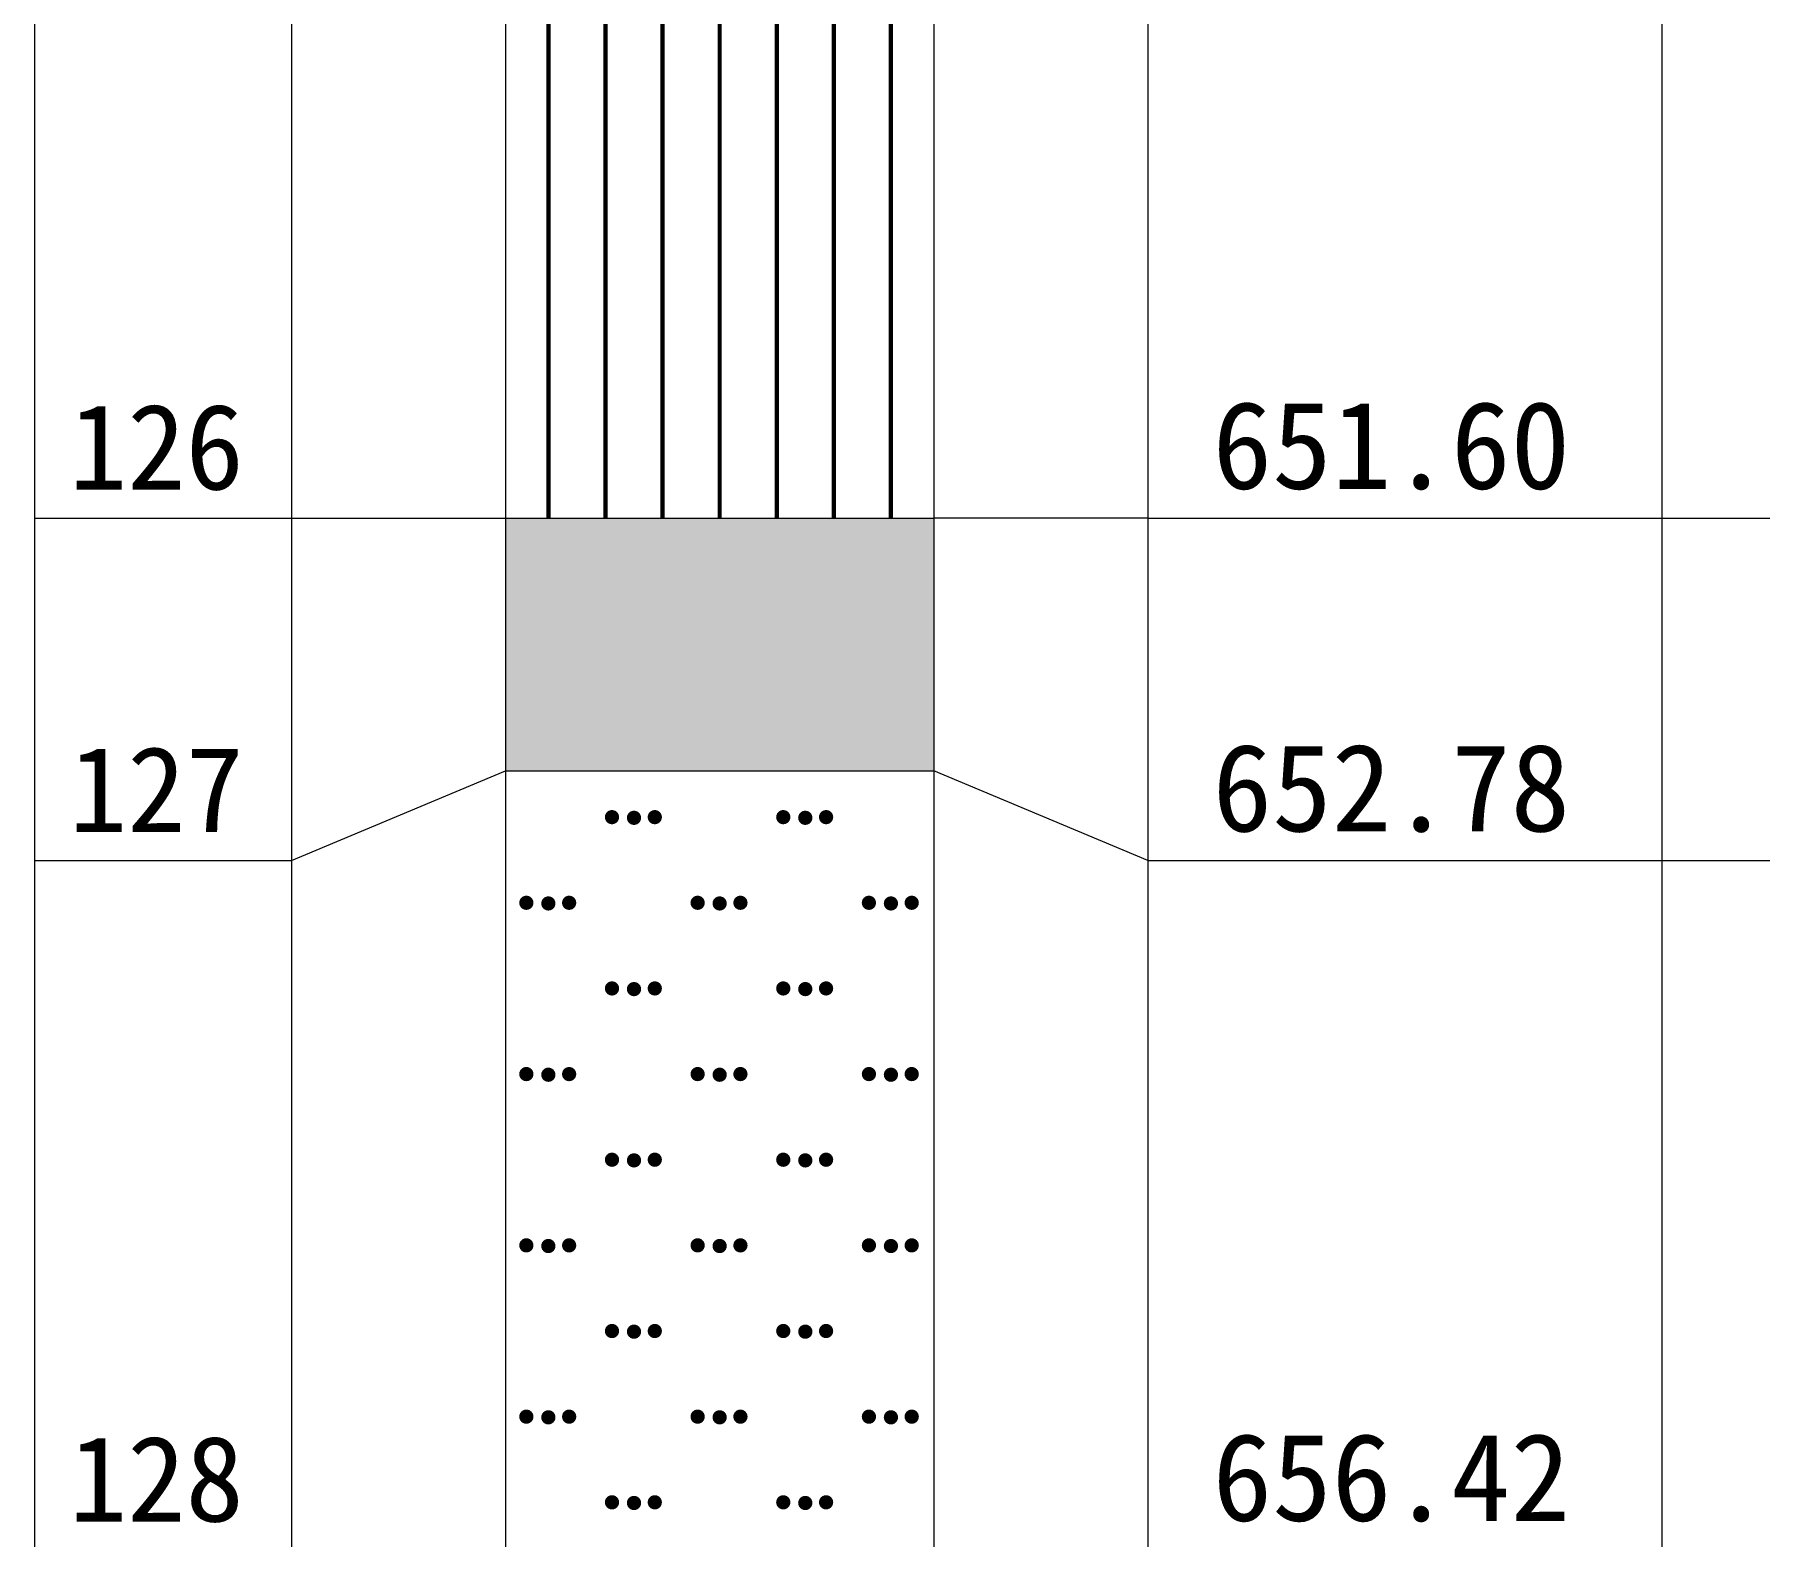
# Model space of a CAD drawing. Header units: inches. Extents: x -27 to 109, y -724 to 26.
# Drawn here: x 15.88 to 23.94, y -655.46 to -648.45 of the extents above; entities that cross this region are included whole.
import ezdxf

# ---------------------------------------------------------------- set-up
doc = ezdxf.new("R2010")
doc.units = ezdxf.units.IN
doc.header["$MEASUREMENT"] = 0
doc.layers.get('0').update_dxf_attribs({"lineweight": 0})
doc.styles.add('宋体', font='')
doc.styles.get('宋体').set_extended_font_data('宋体')

# ---------------------------------------------------------------- blocks, each defined once
blk = doc.blocks.new('lr_block_107')
at = {"color": 7, "const_width": 0.02}
for points in [[(18.2817, -647.1037), (18.2817, -647.9037)], [(18.5483, -647.1037), (18.5483, -647.9037)], [(18.815, -647.1037), (18.815, -647.9037)], [(19.0817, -647.1037), (19.0817, -647.9037)], [(19.3483, -647.1037), (19.3483, -647.9037)], [(19.615, -647.1037), (19.615, -647.9037)], [(19.8817, -647.1037), (19.8817, -647.9037)], [(18.2817, -647.9037), (18.2817, -648.7037)], [(18.5483, -647.9037), (18.5483, -648.7037)], [(18.815, -647.9037), (18.815, -648.7037)], [(19.0817, -647.9037), (19.0817, -648.7037)], [(19.3483, -647.9037), (19.3483, -648.7037)], [(19.615, -647.9037), (19.615, -648.7037)], [(19.8817, -647.9037), (19.8817, -648.7037)], [(18.2817, -648.7037), (18.2817, -649.5037)], [(18.5483, -648.7037), (18.5483, -649.5037)], [(18.815, -648.7037), (18.815, -649.5037)], [(19.0817, -648.7037), (19.0817, -649.5037)], [(19.3483, -648.7037), (19.3483, -649.5037)], [(19.615, -648.7037), (19.615, -649.5037)], [(19.8817, -648.7037), (19.8817, -649.5037)], [(18.2817, -649.5037), (18.2817, -650.3037)], [(18.5483, -649.5037), (18.5483, -650.3037)], [(18.815, -649.5037), (18.815, -650.3037)], [(19.0817, -649.5037), (19.0817, -650.3037)], [(19.3483, -649.5037), (19.3483, -650.3037)], [(19.615, -649.5037), (19.615, -650.3037)], [(19.8817, -649.5037), (19.8817, -650.3037)], [(18.2817, -650.3037), (18.2817, -650.7038)], [(18.5483, -650.3037), (18.5483, -650.7038)], [(18.815, -650.3037), (18.815, -650.7038)], [(19.0817, -650.3037), (19.0817, -650.7038)], [(19.3483, -650.3037), (19.3483, -650.7038)], [(19.615, -650.3037), (19.615, -650.7038)], [(19.8817, -650.3037), (19.8817, -650.7038)]]:
    blk.add_lwpolyline(points, dxfattribs=at)
blk = doc.blocks.new('lr_block_108')
at = {"true_color": 0x000000}
for points in [[(18.611, -652.1093), (18.6122, -652.1007), (18.611, -652.092), (18.6078, -652.084), (18.6025, -652.0771), (18.5955, -652.0717), (18.5875, -652.0685), (18.5789, -652.0673), (18.5702, -652.0685), (18.5622, -652.0717), (18.5553, -652.0771), (18.5499, -652.084), (18.5467, -652.092), (18.5455, -652.1007), (18.5467, -652.1093), (18.5499, -652.1173), (18.5553, -652.1243), (18.5622, -652.1296), (18.5702, -652.1328), (18.5789, -652.134), (18.5875, -652.1328), (18.5955, -652.1296), (18.6025, -652.1243), (18.6078, -652.1173)], [(18.7138, -652.1124), (18.715, -652.1037), (18.7138, -652.0951), (18.7106, -652.0871), (18.7053, -652.0801), (18.6983, -652.0748), (18.6903, -652.0716), (18.6817, -652.0704), (18.673, -652.0716), (18.665, -652.0748), (18.6581, -652.0801), (18.6527, -652.0871), (18.6495, -652.0951), (18.6483, -652.1037), (18.6495, -652.1124), (18.6527, -652.1204), (18.6581, -652.1273), (18.665, -652.1327), (18.673, -652.1359), (18.6817, -652.1371), (18.6903, -652.1359), (18.6983, -652.1327), (18.7053, -652.1273), (18.7106, -652.1204)], [(18.8109, -652.1093), (18.8121, -652.1007), (18.8109, -652.092), (18.8077, -652.084), (18.8023, -652.0771), (18.7954, -652.0717), (18.7874, -652.0685), (18.7787, -652.0673), (18.7701, -652.0685), (18.7621, -652.0717), (18.7551, -652.0771), (18.7498, -652.084), (18.7466, -652.092), (18.7454, -652.1007), (18.7466, -652.1093), (18.7498, -652.1173), (18.7551, -652.1243), (18.7621, -652.1296), (18.7701, -652.1328), (18.7787, -652.134), (18.7874, -652.1328), (18.7954, -652.1296), (18.8023, -652.1243), (18.8077, -652.1173)], [(19.411, -652.1093), (19.4122, -652.1007), (19.411, -652.092), (19.4078, -652.084), (19.4025, -652.0771), (19.3955, -652.0717), (19.3875, -652.0685), (19.3789, -652.0673), (19.3702, -652.0685), (19.3622, -652.0717), (19.3553, -652.0771), (19.3499, -652.084), (19.3467, -652.092), (19.3455, -652.1007), (19.3467, -652.1093), (19.3499, -652.1173), (19.3553, -652.1243), (19.3622, -652.1296), (19.3702, -652.1328), (19.3789, -652.134), (19.3875, -652.1328), (19.3955, -652.1296), (19.4025, -652.1243), (19.4078, -652.1173)], [(19.5138, -652.1124), (19.515, -652.1037), (19.5138, -652.0951), (19.5106, -652.0871), (19.5053, -652.0801), (19.4983, -652.0748), (19.4903, -652.0716), (19.4817, -652.0704), (19.473, -652.0716), (19.465, -652.0748), (19.4581, -652.0801), (19.4527, -652.0871), (19.4495, -652.0951), (19.4483, -652.1037), (19.4495, -652.1124), (19.4527, -652.1204), (19.4581, -652.1273), (19.465, -652.1327), (19.473, -652.1359), (19.4817, -652.1371), (19.4903, -652.1359), (19.4983, -652.1327), (19.5053, -652.1273), (19.5106, -652.1204)], [(19.6109, -652.1093), (19.6121, -652.1007), (19.6109, -652.092), (19.6077, -652.084), (19.6023, -652.0771), (19.5954, -652.0717), (19.5874, -652.0685), (19.5787, -652.0673), (19.5701, -652.0685), (19.5621, -652.0717), (19.5551, -652.0771), (19.5498, -652.084), (19.5466, -652.092), (19.5454, -652.1007), (19.5466, -652.1093), (19.5498, -652.1173), (19.5551, -652.1243), (19.5621, -652.1296), (19.5701, -652.1328), (19.5787, -652.134), (19.5874, -652.1328), (19.5954, -652.1296), (19.6023, -652.1243), (19.6077, -652.1173)], [(18.211, -652.5093), (18.2122, -652.5007), (18.211, -652.492), (18.2078, -652.484), (18.2025, -652.4771), (18.1955, -652.4717), (18.1875, -652.4685), (18.1789, -652.4673), (18.1702, -652.4685), (18.1622, -652.4717), (18.1553, -652.4771), (18.1499, -652.484), (18.1467, -652.492), (18.1455, -652.5007), (18.1467, -652.5093), (18.1499, -652.5173), (18.1553, -652.5243), (18.1622, -652.5296), (18.1702, -652.5328), (18.1789, -652.534), (18.1875, -652.5328), (18.1955, -652.5296), (18.2025, -652.5243), (18.2078, -652.5173)], [(18.3138, -652.5124), (18.315, -652.5037), (18.3138, -652.4951), (18.3106, -652.4871), (18.3053, -652.4801), (18.2983, -652.4748), (18.2903, -652.4716), (18.2817, -652.4704), (18.273, -652.4716), (18.265, -652.4748), (18.2581, -652.4801), (18.2527, -652.4871), (18.2495, -652.4951), (18.2483, -652.5037), (18.2495, -652.5124), (18.2527, -652.5204), (18.2581, -652.5273), (18.265, -652.5327), (18.273, -652.5359), (18.2817, -652.5371), (18.2903, -652.5359), (18.2983, -652.5327), (18.3053, -652.5273), (18.3106, -652.5204)], [(18.4109, -652.5093), (18.4121, -652.5007), (18.4109, -652.492), (18.4077, -652.484), (18.4023, -652.4771), (18.3954, -652.4717), (18.3874, -652.4685), (18.3787, -652.4673), (18.3701, -652.4685), (18.3621, -652.4717), (18.3551, -652.4771), (18.3498, -652.484), (18.3466, -652.492), (18.3454, -652.5007), (18.3466, -652.5093), (18.3498, -652.5173), (18.3551, -652.5243), (18.3621, -652.5296), (18.3701, -652.5328), (18.3787, -652.534), (18.3874, -652.5328), (18.3954, -652.5296), (18.4023, -652.5243), (18.4077, -652.5173)], [(19.011, -652.5093), (19.0122, -652.5007), (19.011, -652.492), (19.0078, -652.484), (19.0025, -652.4771), (18.9955, -652.4717), (18.9875, -652.4685), (18.9789, -652.4673), (18.9702, -652.4685), (18.9622, -652.4717), (18.9553, -652.4771), (18.9499, -652.484), (18.9467, -652.492), (18.9455, -652.5007), (18.9467, -652.5093), (18.9499, -652.5173), (18.9553, -652.5243), (18.9622, -652.5296), (18.9702, -652.5328), (18.9789, -652.534), (18.9875, -652.5328), (18.9955, -652.5296), (19.0025, -652.5243), (19.0078, -652.5173)], [(19.1138, -652.5124), (19.115, -652.5037), (19.1138, -652.4951), (19.1106, -652.4871), (19.1053, -652.4801), (19.0983, -652.4748), (19.0903, -652.4716), (19.0817, -652.4704), (19.073, -652.4716), (19.065, -652.4748), (19.0581, -652.4801), (19.0527, -652.4871), (19.0495, -652.4951), (19.0483, -652.5037), (19.0495, -652.5124), (19.0527, -652.5204), (19.0581, -652.5273), (19.065, -652.5327), (19.073, -652.5359), (19.0817, -652.5371), (19.0903, -652.5359), (19.0983, -652.5327), (19.1053, -652.5273), (19.1106, -652.5204)], [(19.2109, -652.5093), (19.2121, -652.5007), (19.2109, -652.492), (19.2077, -652.484), (19.2023, -652.4771), (19.1954, -652.4717), (19.1874, -652.4685), (19.1787, -652.4673), (19.1701, -652.4685), (19.1621, -652.4717), (19.1551, -652.4771), (19.1498, -652.484), (19.1466, -652.492), (19.1454, -652.5007), (19.1466, -652.5093), (19.1498, -652.5173), (19.1551, -652.5243), (19.1621, -652.5296), (19.1701, -652.5328), (19.1787, -652.534), (19.1874, -652.5328), (19.1954, -652.5296), (19.2023, -652.5243), (19.2077, -652.5173)], [(19.811, -652.5093), (19.8122, -652.5007), (19.811, -652.492), (19.8078, -652.484), (19.8025, -652.4771), (19.7955, -652.4717), (19.7875, -652.4685), (19.7789, -652.4673), (19.7702, -652.4685), (19.7622, -652.4717), (19.7553, -652.4771), (19.7499, -652.484), (19.7467, -652.492), (19.7455, -652.5007), (19.7467, -652.5093), (19.7499, -652.5173), (19.7553, -652.5243), (19.7622, -652.5296), (19.7702, -652.5328), (19.7789, -652.534), (19.7875, -652.5328), (19.7955, -652.5296), (19.8025, -652.5243), (19.8078, -652.5173)], [(19.9138, -652.5124), (19.915, -652.5037), (19.9138, -652.4951), (19.9106, -652.4871), (19.9053, -652.4801), (19.8983, -652.4748), (19.8903, -652.4716), (19.8817, -652.4704), (19.873, -652.4716), (19.865, -652.4748), (19.8581, -652.4801), (19.8527, -652.4871), (19.8495, -652.4951), (19.8483, -652.5037), (19.8495, -652.5124), (19.8527, -652.5204), (19.8581, -652.5273), (19.865, -652.5327), (19.873, -652.5359), (19.8817, -652.5371), (19.8903, -652.5359), (19.8983, -652.5327), (19.9053, -652.5273), (19.9106, -652.5204)], [(20.0109, -652.5093), (20.0121, -652.5007), (20.0109, -652.492), (20.0077, -652.484), (20.0023, -652.4771), (19.9954, -652.4717), (19.9874, -652.4685), (19.9787, -652.4673), (19.9701, -652.4685), (19.9621, -652.4717), (19.9551, -652.4771), (19.9498, -652.484), (19.9466, -652.492), (19.9454, -652.5007), (19.9466, -652.5093), (19.9498, -652.5173), (19.9551, -652.5243), (19.9621, -652.5296), (19.9701, -652.5328), (19.9787, -652.534), (19.9874, -652.5328), (19.9954, -652.5296), (20.0023, -652.5243), (20.0077, -652.5173)], [(18.611, -652.9093), (18.6122, -652.9007), (18.611, -652.892), (18.6078, -652.884), (18.6025, -652.8771), (18.5955, -652.8717), (18.5875, -652.8685), (18.5789, -652.8673), (18.5702, -652.8685), (18.5622, -652.8717), (18.5553, -652.8771), (18.5499, -652.884), (18.5467, -652.892), (18.5455, -652.9007), (18.5467, -652.9093), (18.5499, -652.9173), (18.5553, -652.9243), (18.5622, -652.9296), (18.5702, -652.9328), (18.5789, -652.934), (18.5875, -652.9328), (18.5955, -652.9296), (18.6025, -652.9243), (18.6078, -652.9173)], [(18.7138, -652.9124), (18.715, -652.9037), (18.7138, -652.8951), (18.7106, -652.8871), (18.7053, -652.8801), (18.6983, -652.8748), (18.6903, -652.8716), (18.6817, -652.8704), (18.673, -652.8716), (18.665, -652.8748), (18.6581, -652.8801), (18.6527, -652.8871), (18.6495, -652.8951), (18.6483, -652.9037), (18.6495, -652.9124), (18.6527, -652.9204), (18.6581, -652.9273), (18.665, -652.9327), (18.673, -652.9359), (18.6817, -652.9371), (18.6903, -652.9359), (18.6983, -652.9327), (18.7053, -652.9273), (18.7106, -652.9204)], [(18.8109, -652.9093), (18.8121, -652.9007), (18.8109, -652.892), (18.8077, -652.884), (18.8023, -652.8771), (18.7954, -652.8717), (18.7874, -652.8685), (18.7787, -652.8673), (18.7701, -652.8685), (18.7621, -652.8717), (18.7551, -652.8771), (18.7498, -652.884), (18.7466, -652.892), (18.7454, -652.9007), (18.7466, -652.9093), (18.7498, -652.9173), (18.7551, -652.9243), (18.7621, -652.9296), (18.7701, -652.9328), (18.7787, -652.934), (18.7874, -652.9328), (18.7954, -652.9296), (18.8023, -652.9243), (18.8077, -652.9173)], [(19.411, -652.9093), (19.4122, -652.9007), (19.411, -652.892), (19.4078, -652.884), (19.4025, -652.8771), (19.3955, -652.8717), (19.3875, -652.8685), (19.3789, -652.8673), (19.3702, -652.8685), (19.3622, -652.8717), (19.3553, -652.8771), (19.3499, -652.884), (19.3467, -652.892), (19.3455, -652.9007), (19.3467, -652.9093), (19.3499, -652.9173), (19.3553, -652.9243), (19.3622, -652.9296), (19.3702, -652.9328), (19.3789, -652.934), (19.3875, -652.9328), (19.3955, -652.9296), (19.4025, -652.9243), (19.4078, -652.9173)], [(19.5138, -652.9124), (19.515, -652.9037), (19.5138, -652.8951), (19.5106, -652.8871), (19.5053, -652.8801), (19.4983, -652.8748), (19.4903, -652.8716), (19.4817, -652.8704), (19.473, -652.8716), (19.465, -652.8748), (19.4581, -652.8801), (19.4527, -652.8871), (19.4495, -652.8951), (19.4483, -652.9037), (19.4495, -652.9124), (19.4527, -652.9204), (19.4581, -652.9273), (19.465, -652.9327), (19.473, -652.9359), (19.4817, -652.9371), (19.4903, -652.9359), (19.4983, -652.9327), (19.5053, -652.9273), (19.5106, -652.9204)], [(19.6109, -652.9093), (19.6121, -652.9007), (19.6109, -652.892), (19.6077, -652.884), (19.6023, -652.8771), (19.5954, -652.8717), (19.5874, -652.8685), (19.5787, -652.8673), (19.5701, -652.8685), (19.5621, -652.8717), (19.5551, -652.8771), (19.5498, -652.884), (19.5466, -652.892), (19.5454, -652.9007), (19.5466, -652.9093), (19.5498, -652.9173), (19.5551, -652.9243), (19.5621, -652.9296), (19.5701, -652.9328), (19.5787, -652.934), (19.5874, -652.9328), (19.5954, -652.9296), (19.6023, -652.9243), (19.6077, -652.9173)], [(18.211, -653.3093), (18.2122, -653.3007), (18.211, -653.292), (18.2078, -653.284), (18.2025, -653.2771), (18.1955, -653.2717), (18.1875, -653.2685), (18.1789, -653.2673), (18.1702, -653.2685), (18.1622, -653.2717), (18.1553, -653.2771), (18.1499, -653.284), (18.1467, -653.292), (18.1455, -653.3007), (18.1467, -653.3093), (18.1499, -653.3173), (18.1553, -653.3243), (18.1622, -653.3296), (18.1702, -653.3328), (18.1789, -653.334), (18.1875, -653.3328), (18.1955, -653.3296), (18.2025, -653.3243), (18.2078, -653.3173)], [(18.3138, -653.3124), (18.315, -653.3037), (18.3138, -653.2951), (18.3106, -653.2871), (18.3053, -653.2801), (18.2983, -653.2748), (18.2903, -653.2716), (18.2817, -653.2704), (18.273, -653.2716), (18.265, -653.2748), (18.2581, -653.2801), (18.2527, -653.2871), (18.2495, -653.2951), (18.2483, -653.3037), (18.2495, -653.3124), (18.2527, -653.3204), (18.2581, -653.3273), (18.265, -653.3327), (18.273, -653.3359), (18.2817, -653.3371), (18.2903, -653.3359), (18.2983, -653.3327), (18.3053, -653.3273), (18.3106, -653.3204)], [(18.4109, -653.3093), (18.4121, -653.3007), (18.4109, -653.292), (18.4077, -653.284), (18.4023, -653.2771), (18.3954, -653.2717), (18.3874, -653.2685), (18.3787, -653.2673), (18.3701, -653.2685), (18.3621, -653.2717), (18.3551, -653.2771), (18.3498, -653.284), (18.3466, -653.292), (18.3454, -653.3007), (18.3466, -653.3093), (18.3498, -653.3173), (18.3551, -653.3243), (18.3621, -653.3296), (18.3701, -653.3328), (18.3787, -653.334), (18.3874, -653.3328), (18.3954, -653.3296), (18.4023, -653.3243), (18.4077, -653.3173)], [(19.011, -653.3093), (19.0122, -653.3007), (19.011, -653.292), (19.0078, -653.284), (19.0025, -653.2771), (18.9955, -653.2717), (18.9875, -653.2685), (18.9789, -653.2673), (18.9702, -653.2685), (18.9622, -653.2717), (18.9553, -653.2771), (18.9499, -653.284), (18.9467, -653.292), (18.9455, -653.3007), (18.9467, -653.3093), (18.9499, -653.3173), (18.9553, -653.3243), (18.9622, -653.3296), (18.9702, -653.3328), (18.9789, -653.334), (18.9875, -653.3328), (18.9955, -653.3296), (19.0025, -653.3243), (19.0078, -653.3173)], [(19.1138, -653.3124), (19.115, -653.3037), (19.1138, -653.2951), (19.1106, -653.2871), (19.1053, -653.2801), (19.0983, -653.2748), (19.0903, -653.2716), (19.0817, -653.2704), (19.073, -653.2716), (19.065, -653.2748), (19.0581, -653.2801), (19.0527, -653.2871), (19.0495, -653.2951), (19.0483, -653.3037), (19.0495, -653.3124), (19.0527, -653.3204), (19.0581, -653.3273), (19.065, -653.3327), (19.073, -653.3359), (19.0817, -653.3371), (19.0903, -653.3359), (19.0983, -653.3327), (19.1053, -653.3273), (19.1106, -653.3204)], [(19.2109, -653.3093), (19.2121, -653.3007), (19.2109, -653.292), (19.2077, -653.284), (19.2023, -653.2771), (19.1954, -653.2717), (19.1874, -653.2685), (19.1787, -653.2673), (19.1701, -653.2685), (19.1621, -653.2717), (19.1551, -653.2771), (19.1498, -653.284), (19.1466, -653.292), (19.1454, -653.3007), (19.1466, -653.3093), (19.1498, -653.3173), (19.1551, -653.3243), (19.1621, -653.3296), (19.1701, -653.3328), (19.1787, -653.334), (19.1874, -653.3328), (19.1954, -653.3296), (19.2023, -653.3243), (19.2077, -653.3173)], [(19.811, -653.3093), (19.8122, -653.3007), (19.811, -653.292), (19.8078, -653.284), (19.8025, -653.2771), (19.7955, -653.2717), (19.7875, -653.2685), (19.7789, -653.2673), (19.7702, -653.2685), (19.7622, -653.2717), (19.7553, -653.2771), (19.7499, -653.284), (19.7467, -653.292), (19.7455, -653.3007), (19.7467, -653.3093), (19.7499, -653.3173), (19.7553, -653.3243), (19.7622, -653.3296), (19.7702, -653.3328), (19.7789, -653.334), (19.7875, -653.3328), (19.7955, -653.3296), (19.8025, -653.3243), (19.8078, -653.3173)], [(19.9138, -653.3124), (19.915, -653.3037), (19.9138, -653.2951), (19.9106, -653.2871), (19.9053, -653.2801), (19.8983, -653.2748), (19.8903, -653.2716), (19.8817, -653.2704), (19.873, -653.2716), (19.865, -653.2748), (19.8581, -653.2801), (19.8527, -653.2871), (19.8495, -653.2951), (19.8483, -653.3037), (19.8495, -653.3124), (19.8527, -653.3204), (19.8581, -653.3273), (19.865, -653.3327), (19.873, -653.3359), (19.8817, -653.3371), (19.8903, -653.3359), (19.8983, -653.3327), (19.9053, -653.3273), (19.9106, -653.3204)], [(20.0109, -653.3093), (20.0121, -653.3007), (20.0109, -653.292), (20.0077, -653.284), (20.0023, -653.2771), (19.9954, -653.2717), (19.9874, -653.2685), (19.9787, -653.2673), (19.9701, -653.2685), (19.9621, -653.2717), (19.9551, -653.2771), (19.9498, -653.284), (19.9466, -653.292), (19.9454, -653.3007), (19.9466, -653.3093), (19.9498, -653.3173), (19.9551, -653.3243), (19.9621, -653.3296), (19.9701, -653.3328), (19.9787, -653.334), (19.9874, -653.3328), (19.9954, -653.3296), (20.0023, -653.3243), (20.0077, -653.3173)], [(18.611, -653.7093), (18.6122, -653.7007), (18.611, -653.692), (18.6078, -653.684), (18.6025, -653.6771), (18.5955, -653.6717), (18.5875, -653.6685), (18.5789, -653.6673), (18.5702, -653.6685), (18.5622, -653.6717), (18.5553, -653.6771), (18.5499, -653.684), (18.5467, -653.692), (18.5455, -653.7007), (18.5467, -653.7093), (18.5499, -653.7173), (18.5553, -653.7243), (18.5622, -653.7296), (18.5702, -653.7328), (18.5789, -653.734), (18.5875, -653.7328), (18.5955, -653.7296), (18.6025, -653.7243), (18.6078, -653.7173)], [(18.7138, -653.7124), (18.715, -653.7037), (18.7138, -653.6951), (18.7106, -653.6871), (18.7053, -653.6801), (18.6983, -653.6748), (18.6903, -653.6716), (18.6817, -653.6704), (18.673, -653.6716), (18.665, -653.6748), (18.6581, -653.6801), (18.6527, -653.6871), (18.6495, -653.6951), (18.6483, -653.7037), (18.6495, -653.7124), (18.6527, -653.7204), (18.6581, -653.7273), (18.665, -653.7327), (18.673, -653.7359), (18.6817, -653.7371), (18.6903, -653.7359), (18.6983, -653.7327), (18.7053, -653.7273), (18.7106, -653.7204)], [(18.8109, -653.7093), (18.8121, -653.7007), (18.8109, -653.692), (18.8077, -653.684), (18.8023, -653.6771), (18.7954, -653.6717), (18.7874, -653.6685), (18.7787, -653.6673), (18.7701, -653.6685), (18.7621, -653.6717), (18.7551, -653.6771), (18.7498, -653.684), (18.7466, -653.692), (18.7454, -653.7007), (18.7466, -653.7093), (18.7498, -653.7173), (18.7551, -653.7243), (18.7621, -653.7296), (18.7701, -653.7328), (18.7787, -653.734), (18.7874, -653.7328), (18.7954, -653.7296), (18.8023, -653.7243), (18.8077, -653.7173)], [(19.411, -653.7093), (19.4122, -653.7007), (19.411, -653.692), (19.4078, -653.684), (19.4025, -653.6771), (19.3955, -653.6717), (19.3875, -653.6685), (19.3789, -653.6673), (19.3702, -653.6685), (19.3622, -653.6717), (19.3553, -653.6771), (19.3499, -653.684), (19.3467, -653.692), (19.3455, -653.7007), (19.3467, -653.7093), (19.3499, -653.7173), (19.3553, -653.7243), (19.3622, -653.7296), (19.3702, -653.7328), (19.3789, -653.734), (19.3875, -653.7328), (19.3955, -653.7296), (19.4025, -653.7243), (19.4078, -653.7173)], [(19.5138, -653.7124), (19.515, -653.7037), (19.5138, -653.6951), (19.5106, -653.6871), (19.5053, -653.6801), (19.4983, -653.6748), (19.4903, -653.6716), (19.4817, -653.6704), (19.473, -653.6716), (19.465, -653.6748), (19.4581, -653.6801), (19.4527, -653.6871), (19.4495, -653.6951), (19.4483, -653.7037), (19.4495, -653.7124), (19.4527, -653.7204), (19.4581, -653.7273), (19.465, -653.7327), (19.473, -653.7359), (19.4817, -653.7371), (19.4903, -653.7359), (19.4983, -653.7327), (19.5053, -653.7273), (19.5106, -653.7204)], [(19.6109, -653.7093), (19.6121, -653.7007), (19.6109, -653.692), (19.6077, -653.684), (19.6023, -653.6771), (19.5954, -653.6717), (19.5874, -653.6685), (19.5787, -653.6673), (19.5701, -653.6685), (19.5621, -653.6717), (19.5551, -653.6771), (19.5498, -653.684), (19.5466, -653.692), (19.5454, -653.7007), (19.5466, -653.7093), (19.5498, -653.7173), (19.5551, -653.7243), (19.5621, -653.7296), (19.5701, -653.7328), (19.5787, -653.734), (19.5874, -653.7328), (19.5954, -653.7296), (19.6023, -653.7243), (19.6077, -653.7173)], [(18.211, -654.1093), (18.2122, -654.1007), (18.211, -654.092), (18.2078, -654.084), (18.2025, -654.0771), (18.1955, -654.0717), (18.1875, -654.0685), (18.1789, -654.0673), (18.1702, -654.0685), (18.1622, -654.0717), (18.1553, -654.0771), (18.1499, -654.084), (18.1467, -654.092), (18.1455, -654.1007), (18.1467, -654.1093), (18.1499, -654.1173), (18.1553, -654.1243), (18.1622, -654.1296), (18.1702, -654.1328), (18.1789, -654.134), (18.1875, -654.1328), (18.1955, -654.1296), (18.2025, -654.1243), (18.2078, -654.1173)], [(18.3138, -654.1124), (18.315, -654.1037), (18.3138, -654.0951), (18.3106, -654.0871), (18.3053, -654.0801), (18.2983, -654.0748), (18.2903, -654.0716), (18.2817, -654.0704), (18.273, -654.0716), (18.265, -654.0748), (18.2581, -654.0801), (18.2527, -654.0871), (18.2495, -654.0951), (18.2483, -654.1037), (18.2495, -654.1124), (18.2527, -654.1204), (18.2581, -654.1273), (18.265, -654.1327), (18.273, -654.1359), (18.2817, -654.1371), (18.2903, -654.1359), (18.2983, -654.1327), (18.3053, -654.1273), (18.3106, -654.1204)], [(18.4109, -654.1093), (18.4121, -654.1007), (18.4109, -654.092), (18.4077, -654.084), (18.4023, -654.0771), (18.3954, -654.0717), (18.3874, -654.0685), (18.3787, -654.0673), (18.3701, -654.0685), (18.3621, -654.0717), (18.3551, -654.0771), (18.3498, -654.084), (18.3466, -654.092), (18.3454, -654.1007), (18.3466, -654.1093), (18.3498, -654.1173), (18.3551, -654.1243), (18.3621, -654.1296), (18.3701, -654.1328), (18.3787, -654.134), (18.3874, -654.1328), (18.3954, -654.1296), (18.4023, -654.1243), (18.4077, -654.1173)], [(19.011, -654.1093), (19.0122, -654.1007), (19.011, -654.092), (19.0078, -654.084), (19.0025, -654.0771), (18.9955, -654.0717), (18.9875, -654.0685), (18.9789, -654.0673), (18.9702, -654.0685), (18.9622, -654.0717), (18.9553, -654.0771), (18.9499, -654.084), (18.9467, -654.092), (18.9455, -654.1007), (18.9467, -654.1093), (18.9499, -654.1173), (18.9553, -654.1243), (18.9622, -654.1296), (18.9702, -654.1328), (18.9789, -654.134), (18.9875, -654.1328), (18.9955, -654.1296), (19.0025, -654.1243), (19.0078, -654.1173)], [(19.1138, -654.1124), (19.115, -654.1037), (19.1138, -654.0951), (19.1106, -654.0871), (19.1053, -654.0801), (19.0983, -654.0748), (19.0903, -654.0716), (19.0817, -654.0704), (19.073, -654.0716), (19.065, -654.0748), (19.0581, -654.0801), (19.0527, -654.0871), (19.0495, -654.0951), (19.0483, -654.1037), (19.0495, -654.1124), (19.0527, -654.1204), (19.0581, -654.1273), (19.065, -654.1327), (19.073, -654.1359), (19.0817, -654.1371), (19.0903, -654.1359), (19.0983, -654.1327), (19.1053, -654.1273), (19.1106, -654.1204)], [(19.2109, -654.1093), (19.2121, -654.1007), (19.2109, -654.092), (19.2077, -654.084), (19.2023, -654.0771), (19.1954, -654.0717), (19.1874, -654.0685), (19.1787, -654.0673), (19.1701, -654.0685), (19.1621, -654.0717), (19.1551, -654.0771), (19.1498, -654.084), (19.1466, -654.092), (19.1454, -654.1007), (19.1466, -654.1093), (19.1498, -654.1173), (19.1551, -654.1243), (19.1621, -654.1296), (19.1701, -654.1328), (19.1787, -654.134), (19.1874, -654.1328), (19.1954, -654.1296), (19.2023, -654.1243), (19.2077, -654.1173)], [(19.811, -654.1093), (19.8122, -654.1007), (19.811, -654.092), (19.8078, -654.084), (19.8025, -654.0771), (19.7955, -654.0717), (19.7875, -654.0685), (19.7789, -654.0673), (19.7702, -654.0685), (19.7622, -654.0717), (19.7553, -654.0771), (19.7499, -654.084), (19.7467, -654.092), (19.7455, -654.1007), (19.7467, -654.1093), (19.7499, -654.1173), (19.7553, -654.1243), (19.7622, -654.1296), (19.7702, -654.1328), (19.7789, -654.134), (19.7875, -654.1328), (19.7955, -654.1296), (19.8025, -654.1243), (19.8078, -654.1173)], [(19.9138, -654.1124), (19.915, -654.1037), (19.9138, -654.0951), (19.9106, -654.0871), (19.9053, -654.0801), (19.8983, -654.0748), (19.8903, -654.0716), (19.8817, -654.0704), (19.873, -654.0716), (19.865, -654.0748), (19.8581, -654.0801), (19.8527, -654.0871), (19.8495, -654.0951), (19.8483, -654.1037), (19.8495, -654.1124), (19.8527, -654.1204), (19.8581, -654.1273), (19.865, -654.1327), (19.873, -654.1359), (19.8817, -654.1371), (19.8903, -654.1359), (19.8983, -654.1327), (19.9053, -654.1273), (19.9106, -654.1204)], [(20.0109, -654.1093), (20.0121, -654.1007), (20.0109, -654.092), (20.0077, -654.084), (20.0023, -654.0771), (19.9954, -654.0717), (19.9874, -654.0685), (19.9787, -654.0673), (19.9701, -654.0685), (19.9621, -654.0717), (19.9551, -654.0771), (19.9498, -654.084), (19.9466, -654.092), (19.9454, -654.1007), (19.9466, -654.1093), (19.9498, -654.1173), (19.9551, -654.1243), (19.9621, -654.1296), (19.9701, -654.1328), (19.9787, -654.134), (19.9874, -654.1328), (19.9954, -654.1296), (20.0023, -654.1243), (20.0077, -654.1173)], [(18.611, -654.5093), (18.6122, -654.5007), (18.611, -654.492), (18.6078, -654.484), (18.6025, -654.4771), (18.5955, -654.4717), (18.5875, -654.4685), (18.5789, -654.4673), (18.5702, -654.4685), (18.5622, -654.4717), (18.5553, -654.4771), (18.5499, -654.484), (18.5467, -654.492), (18.5455, -654.5007), (18.5467, -654.5093), (18.5499, -654.5173), (18.5553, -654.5243), (18.5622, -654.5296), (18.5702, -654.5328), (18.5789, -654.534), (18.5875, -654.5328), (18.5955, -654.5296), (18.6025, -654.5243), (18.6078, -654.5173)], [(18.7138, -654.5124), (18.715, -654.5037), (18.7138, -654.4951), (18.7106, -654.4871), (18.7053, -654.4801), (18.6983, -654.4748), (18.6903, -654.4716), (18.6817, -654.4704), (18.673, -654.4716), (18.665, -654.4748), (18.6581, -654.4801), (18.6527, -654.4871), (18.6495, -654.4951), (18.6483, -654.5037), (18.6495, -654.5124), (18.6527, -654.5204), (18.6581, -654.5273), (18.665, -654.5327), (18.673, -654.5359), (18.6817, -654.5371), (18.6903, -654.5359), (18.6983, -654.5327), (18.7053, -654.5273), (18.7106, -654.5204)], [(18.8109, -654.5093), (18.8121, -654.5007), (18.8109, -654.492), (18.8077, -654.484), (18.8023, -654.4771), (18.7954, -654.4717), (18.7874, -654.4685), (18.7787, -654.4673), (18.7701, -654.4685), (18.7621, -654.4717), (18.7551, -654.4771), (18.7498, -654.484), (18.7466, -654.492), (18.7454, -654.5007), (18.7466, -654.5093), (18.7498, -654.5173), (18.7551, -654.5243), (18.7621, -654.5296), (18.7701, -654.5328), (18.7787, -654.534), (18.7874, -654.5328), (18.7954, -654.5296), (18.8023, -654.5243), (18.8077, -654.5173)], [(19.411, -654.5093), (19.4122, -654.5007), (19.411, -654.492), (19.4078, -654.484), (19.4025, -654.4771), (19.3955, -654.4717), (19.3875, -654.4685), (19.3789, -654.4673), (19.3702, -654.4685), (19.3622, -654.4717), (19.3553, -654.4771), (19.3499, -654.484), (19.3467, -654.492), (19.3455, -654.5007), (19.3467, -654.5093), (19.3499, -654.5173), (19.3553, -654.5243), (19.3622, -654.5296), (19.3702, -654.5328), (19.3789, -654.534), (19.3875, -654.5328), (19.3955, -654.5296), (19.4025, -654.5243), (19.4078, -654.5173)], [(19.5138, -654.5124), (19.515, -654.5037), (19.5138, -654.4951), (19.5106, -654.4871), (19.5053, -654.4801), (19.4983, -654.4748), (19.4903, -654.4716), (19.4817, -654.4704), (19.473, -654.4716), (19.465, -654.4748), (19.4581, -654.4801), (19.4527, -654.4871), (19.4495, -654.4951), (19.4483, -654.5037), (19.4495, -654.5124), (19.4527, -654.5204), (19.4581, -654.5273), (19.465, -654.5327), (19.473, -654.5359), (19.4817, -654.5371), (19.4903, -654.5359), (19.4983, -654.5327), (19.5053, -654.5273), (19.5106, -654.5204)], [(19.6109, -654.5093), (19.6121, -654.5007), (19.6109, -654.492), (19.6077, -654.484), (19.6023, -654.4771), (19.5954, -654.4717), (19.5874, -654.4685), (19.5787, -654.4673), (19.5701, -654.4685), (19.5621, -654.4717), (19.5551, -654.4771), (19.5498, -654.484), (19.5466, -654.492), (19.5454, -654.5007), (19.5466, -654.5093), (19.5498, -654.5173), (19.5551, -654.5243), (19.5621, -654.5296), (19.5701, -654.5328), (19.5787, -654.534), (19.5874, -654.5328), (19.5954, -654.5296), (19.6023, -654.5243), (19.6077, -654.5173)], [(18.211, -654.9093), (18.2122, -654.9007), (18.211, -654.892), (18.2078, -654.884), (18.2025, -654.8771), (18.1955, -654.8717), (18.1875, -654.8685), (18.1789, -654.8673), (18.1702, -654.8685), (18.1622, -654.8717), (18.1553, -654.8771), (18.1499, -654.884), (18.1467, -654.892), (18.1455, -654.9007), (18.1467, -654.9093), (18.1499, -654.9173), (18.1553, -654.9243), (18.1622, -654.9296), (18.1702, -654.9328), (18.1789, -654.934), (18.1875, -654.9328), (18.1955, -654.9296), (18.2025, -654.9243), (18.2078, -654.9173)], [(18.3138, -654.9124), (18.315, -654.9037), (18.3138, -654.8951), (18.3106, -654.8871), (18.3053, -654.8801), (18.2983, -654.8748), (18.2903, -654.8716), (18.2817, -654.8704), (18.273, -654.8716), (18.265, -654.8748), (18.2581, -654.8801), (18.2527, -654.8871), (18.2495, -654.8951), (18.2483, -654.9037), (18.2495, -654.9124), (18.2527, -654.9204), (18.2581, -654.9273), (18.265, -654.9327), (18.273, -654.9359), (18.2817, -654.9371), (18.2903, -654.9359), (18.2983, -654.9327), (18.3053, -654.9273), (18.3106, -654.9204)], [(18.4109, -654.9093), (18.4121, -654.9007), (18.4109, -654.892), (18.4077, -654.884), (18.4023, -654.8771), (18.3954, -654.8717), (18.3874, -654.8685), (18.3787, -654.8673), (18.3701, -654.8685), (18.3621, -654.8717), (18.3551, -654.8771), (18.3498, -654.884), (18.3466, -654.892), (18.3454, -654.9007), (18.3466, -654.9093), (18.3498, -654.9173), (18.3551, -654.9243), (18.3621, -654.9296), (18.3701, -654.9328), (18.3787, -654.934), (18.3874, -654.9328), (18.3954, -654.9296), (18.4023, -654.9243), (18.4077, -654.9173)], [(19.011, -654.9093), (19.0122, -654.9007), (19.011, -654.892), (19.0078, -654.884), (19.0025, -654.8771), (18.9955, -654.8717), (18.9875, -654.8685), (18.9789, -654.8673), (18.9702, -654.8685), (18.9622, -654.8717), (18.9553, -654.8771), (18.9499, -654.884), (18.9467, -654.892), (18.9455, -654.9007), (18.9467, -654.9093), (18.9499, -654.9173), (18.9553, -654.9243), (18.9622, -654.9296), (18.9702, -654.9328), (18.9789, -654.934), (18.9875, -654.9328), (18.9955, -654.9296), (19.0025, -654.9243), (19.0078, -654.9173)], [(19.1138, -654.9124), (19.115, -654.9037), (19.1138, -654.8951), (19.1106, -654.8871), (19.1053, -654.8801), (19.0983, -654.8748), (19.0903, -654.8716), (19.0817, -654.8704), (19.073, -654.8716), (19.065, -654.8748), (19.0581, -654.8801), (19.0527, -654.8871), (19.0495, -654.8951), (19.0483, -654.9037), (19.0495, -654.9124), (19.0527, -654.9204), (19.0581, -654.9273), (19.065, -654.9327), (19.073, -654.9359), (19.0817, -654.9371), (19.0903, -654.9359), (19.0983, -654.9327), (19.1053, -654.9273), (19.1106, -654.9204)], [(19.2109, -654.9093), (19.2121, -654.9007), (19.2109, -654.892), (19.2077, -654.884), (19.2023, -654.8771), (19.1954, -654.8717), (19.1874, -654.8685), (19.1787, -654.8673), (19.1701, -654.8685), (19.1621, -654.8717), (19.1551, -654.8771), (19.1498, -654.884), (19.1466, -654.892), (19.1454, -654.9007), (19.1466, -654.9093), (19.1498, -654.9173), (19.1551, -654.9243), (19.1621, -654.9296), (19.1701, -654.9328), (19.1787, -654.934), (19.1874, -654.9328), (19.1954, -654.9296), (19.2023, -654.9243), (19.2077, -654.9173)], [(19.811, -654.9093), (19.8122, -654.9007), (19.811, -654.892), (19.8078, -654.884), (19.8025, -654.8771), (19.7955, -654.8717), (19.7875, -654.8685), (19.7789, -654.8673), (19.7702, -654.8685), (19.7622, -654.8717), (19.7553, -654.8771), (19.7499, -654.884), (19.7467, -654.892), (19.7455, -654.9007), (19.7467, -654.9093), (19.7499, -654.9173), (19.7553, -654.9243), (19.7622, -654.9296), (19.7702, -654.9328), (19.7789, -654.934), (19.7875, -654.9328), (19.7955, -654.9296), (19.8025, -654.9243), (19.8078, -654.9173)], [(19.9138, -654.9124), (19.915, -654.9037), (19.9138, -654.8951), (19.9106, -654.8871), (19.9053, -654.8801), (19.8983, -654.8748), (19.8903, -654.8716), (19.8817, -654.8704), (19.873, -654.8716), (19.865, -654.8748), (19.8581, -654.8801), (19.8527, -654.8871), (19.8495, -654.8951), (19.8483, -654.9037), (19.8495, -654.9124), (19.8527, -654.9204), (19.8581, -654.9273), (19.865, -654.9327), (19.873, -654.9359), (19.8817, -654.9371), (19.8903, -654.9359), (19.8983, -654.9327), (19.9053, -654.9273), (19.9106, -654.9204)], [(20.0109, -654.9093), (20.0121, -654.9007), (20.0109, -654.892), (20.0077, -654.884), (20.0023, -654.8771), (19.9954, -654.8717), (19.9874, -654.8685), (19.9787, -654.8673), (19.9701, -654.8685), (19.9621, -654.8717), (19.9551, -654.8771), (19.9498, -654.884), (19.9466, -654.892), (19.9454, -654.9007), (19.9466, -654.9093), (19.9498, -654.9173), (19.9551, -654.9243), (19.9621, -654.9296), (19.9701, -654.9328), (19.9787, -654.934), (19.9874, -654.9328), (19.9954, -654.9296), (20.0023, -654.9243), (20.0077, -654.9173)], [(18.611, -655.3093), (18.6122, -655.3007), (18.611, -655.292), (18.6078, -655.284), (18.6025, -655.2771), (18.5955, -655.2717), (18.5875, -655.2685), (18.5789, -655.2673), (18.5702, -655.2685), (18.5622, -655.2717), (18.5553, -655.2771), (18.5499, -655.284), (18.5467, -655.292), (18.5455, -655.3007), (18.5467, -655.3093), (18.5499, -655.3173), (18.5553, -655.3243), (18.5622, -655.3296), (18.5702, -655.3328), (18.5789, -655.334), (18.5875, -655.3328), (18.5955, -655.3296), (18.6025, -655.3243), (18.6078, -655.3173)], [(18.7138, -655.3124), (18.715, -655.3037), (18.7138, -655.2951), (18.7106, -655.2871), (18.7053, -655.2801), (18.6983, -655.2748), (18.6903, -655.2716), (18.6817, -655.2704), (18.673, -655.2716), (18.665, -655.2748), (18.6581, -655.2801), (18.6527, -655.2871), (18.6495, -655.2951), (18.6483, -655.3037), (18.6495, -655.3124), (18.6527, -655.3204), (18.6581, -655.3273), (18.665, -655.3327), (18.673, -655.3359), (18.6817, -655.3371), (18.6903, -655.3359), (18.6983, -655.3327), (18.7053, -655.3273), (18.7106, -655.3204)], [(18.8109, -655.3093), (18.8121, -655.3007), (18.8109, -655.292), (18.8077, -655.284), (18.8023, -655.2771), (18.7954, -655.2717), (18.7874, -655.2685), (18.7787, -655.2673), (18.7701, -655.2685), (18.7621, -655.2717), (18.7551, -655.2771), (18.7498, -655.284), (18.7466, -655.292), (18.7454, -655.3007), (18.7466, -655.3093), (18.7498, -655.3173), (18.7551, -655.3243), (18.7621, -655.3296), (18.7701, -655.3328), (18.7787, -655.334), (18.7874, -655.3328), (18.7954, -655.3296), (18.8023, -655.3243), (18.8077, -655.3173)], [(19.411, -655.3093), (19.4122, -655.3007), (19.411, -655.292), (19.4078, -655.284), (19.4025, -655.2771), (19.3955, -655.2717), (19.3875, -655.2685), (19.3789, -655.2673), (19.3702, -655.2685), (19.3622, -655.2717), (19.3553, -655.2771), (19.3499, -655.284), (19.3467, -655.292), (19.3455, -655.3007), (19.3467, -655.3093), (19.3499, -655.3173), (19.3553, -655.3243), (19.3622, -655.3296), (19.3702, -655.3328), (19.3789, -655.334), (19.3875, -655.3328), (19.3955, -655.3296), (19.4025, -655.3243), (19.4078, -655.3173)], [(19.5138, -655.3124), (19.515, -655.3037), (19.5138, -655.2951), (19.5106, -655.2871), (19.5053, -655.2801), (19.4983, -655.2748), (19.4903, -655.2716), (19.4817, -655.2704), (19.473, -655.2716), (19.465, -655.2748), (19.4581, -655.2801), (19.4527, -655.2871), (19.4495, -655.2951), (19.4483, -655.3037), (19.4495, -655.3124), (19.4527, -655.3204), (19.4581, -655.3273), (19.465, -655.3327), (19.473, -655.3359), (19.4817, -655.3371), (19.4903, -655.3359), (19.4983, -655.3327), (19.5053, -655.3273), (19.5106, -655.3204)], [(19.6109, -655.3093), (19.6121, -655.3007), (19.6109, -655.292), (19.6077, -655.284), (19.6023, -655.2771), (19.5954, -655.2717), (19.5874, -655.2685), (19.5787, -655.2673), (19.5701, -655.2685), (19.5621, -655.2717), (19.5551, -655.2771), (19.5498, -655.284), (19.5466, -655.292), (19.5454, -655.3007), (19.5466, -655.3093), (19.5498, -655.3173), (19.5551, -655.3243), (19.5621, -655.3296), (19.5701, -655.3328), (19.5787, -655.334), (19.5874, -655.3328), (19.5954, -655.3296), (19.6023, -655.3243), (19.6077, -655.3173)]]:
    blk.add_hatch(color=18, dxfattribs=at).paths.add_polyline_path(points, flags=17)

msp = doc.modelspace()

# ---------------------------------------------------------------- hatches: boundary and pattern name
at = {"true_color": 0x000000}
msp.add_hatch(color=18, dxfattribs=at).paths.add_polyline_path([(18.0817, -651.8837), (20.0817, -651.8837), (20.0817, -650.7038), (18.0817, -650.7038)], flags=17)
h = msp.add_hatch()
h.set_pattern_fill('', color=256, style=0, pattern_type=0)
h.set_pattern_definition([])
h.paths.add_polyline_path([(18.0817, -651.8837), (20.0817, -651.8837), (20.0817, -650.7038), (18.0817, -650.7038)], flags=17)

# ---------------------------------------------------------------- linework, layer by layer
at = {"linetype": 'Continuous', "lineweight": 15}
for p, q in [((15.8817, 0.8962), (15.8817, -693.5538)), ((17.0817, 0.8962), (17.0817, -693.5538)), ((21.0817, 0.8962), (21.0817, -693.5538)), ((23.4817, 0.8962), (23.4817, -693.5538)), ((18.0817, -647.1037), (18.0817, -650.7038)), ((20.0817, -647.1037), (20.0817, -650.7038)), ((15.8817, -650.7038), (17.0817, -650.7038)), ((17.0817, -650.7038), (18.0817, -650.7038)), ((18.0817, -650.7038), (20.0817, -650.7038)), ((18.0817, -650.7038), (18.0817, -651.8837)), ((21.0817, -650.7038), (20.0817, -650.7038)), ((20.0817, -650.7038), (20.0817, -651.8837)), ((21.0817, -650.7038), (23.4817, -650.7038)), ((23.4817, -650.7038), (25.8817, -650.7038)), ((17.0817, -652.3038), (18.0817, -651.8837)), ((18.0817, -651.8837), (20.0817, -651.8837)), ((18.0817, -651.8837), (18.0817, -655.5237)), ((21.0817, -652.3038), (20.0817, -651.8837)), ((20.0817, -651.8837), (20.0817, -655.5237)), ((15.8817, -652.3038), (17.0817, -652.3038)), ((21.0817, -652.3038), (23.4817, -652.3038)), ((23.4817, -652.3038), (25.8817, -652.3038))]:
    msp.add_line(p, q, dxfattribs=at)

# ---------------------------------------------------------------- block references
at = {"color": 7}
for name in ['lr_block_107', 'lr_block_108']:
    msp.add_blockref(name, (0, 0), dxfattribs=at)

# ---------------------------------------------------------------- texts
at = {"style": '宋体'}
for s, height, p in [('651.60', 0.4092, (21.3839, -650.5674)), ('126', 0.4, (16.0429, -650.5704)), ('127', 0.4, (16.0429, -652.1704)), ('652.78', 0.4092, (21.3839, -652.1674)), ('128', 0.4, (16.0429, -655.3904)), ('656.42', 0.4092, (21.3839, -655.3874))]:
    msp.add_text(s, height=height, dxfattribs=at).set_placement(p)

doc.saveas('drawing.dxf')
